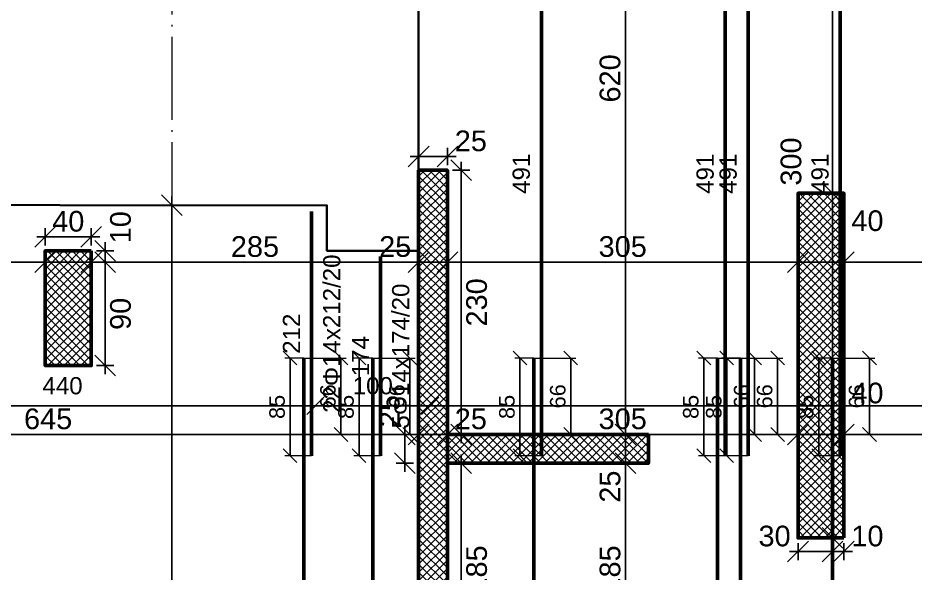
# Model space of a CAD drawing. Header units: millimetres. Extents: x -404 to 6018, y -5139 to 7890.
# Drawn here: x 4116 to 4897, y -3381 to -2897 of the extents above; entities that cross this region are included whole.
import ezdxf
from ezdxf.enums import TextEntityAlignment as Align

# ---------------------------------------------------------------- set-up
doc = ezdxf.new("R2010")
doc.units = ezdxf.units.MM
doc.linetypes.add('ZWCAD_ISO04W100', pattern=[30.5, 24, -3, 0.5, -3])
for name, color, linetype, lineweight in [('AXIS LINES', 255, 'ZWCAD_ISO04W100', 13), ('COLUMN', 140, 'Continuous', 53), ('SLAB', 3, 'Continuous', 35), ('WALL', 10, 'Continuous', 53)]:
    doc.layers.add(name, color=color, linetype=linetype, lineweight=lineweight)
for name, color, linetype in [('FW_COLUMN_HATCH', 8, 'Continuous'), ('FW_DIM', 7, 'Continuous'), ('FW_WALL_HATCH', 8, 'Continuous'), ('REB_TOP_MESH_Y', 5, 'Continuous'), ('REB_TOP_MESH_Y_AXDIM', 5, 'Continuous'), ('REB_TOP_MESH_Y_LAP', 5, 'Continuous'), ('REB_TOP_MESH_Y_RANGE', 5, 'Continuous'), ('REB_TOP_MESH_Y_TEXT', 5, 'Continuous')]:
    doc.layers.add(name, color=color, linetype=linetype)
doc.styles.add('REBAR_TXT', font='arial.ttf')
doc.styles.get("Standard").update_dxf_attribs({"font": 'arial.ttf'})
doc.dimstyles.new('FW_DIM', dxfattribs={"dimtxt": 18, "dimasz": 9, "dimexe": 7.5, "dimexo": 4.5, "dimgap": 4.5, "dimtad": 1, "dimdec": 0, "dimtxsty": 'Standard', "dimtsz": 9, "dimcen": 2.5, "dimdle": 7.5, "dimclrd": 256, "dimclre": 256, "dimclrt": 7, "dimazin": 3, "dimtfac": 1, "dimtmove": 2, "dimatfit": 3})
doc.dimstyles.new('REBAR LAP', dxfattribs={"dimtxt": 13.5, "dimasz": 2.5, "dimexe": 4.5, "dimexo": 0, "dimgap": 4.5, "dimtad": 1, "dimdec": 0, "dimtxsty": 'Standard', "dimtsz": 6, "dimcen": 2.5, "dimclrd": 6, "dimclre": 6, "dimclrt": 7, "dimazin": 3, "dimtfac": 1, "dimtmove": 2, "dimatfit": 3, "dimlwd": 25, "dimlwe": 18})
doc.dimstyles.new('REBAR M-200', dxfattribs={"dimtxt": 15, "dimasz": 15, "dimexe": 25, "dimexo": 12.5, "dimgap": 10, "dimtad": 1, "dimdec": 0, "dimtxsty": 'Standard', "dimblk": 'NONE', "dimcen": 50, "dimse1": 1, "dimse2": 1, "dimclrd": 6, "dimclre": 6, "dimclrt": 7, "dimazin": 3, "dimtfac": 1, "dimtmove": 2, "dimatfit": 3, "dimldrblk": 'NONE', "dimlwd": 53})
doc.dimstyles.new('REBAR RANGE', dxfattribs={"dimtxt": 15, "dimasz": 2.5, "dimexe": 0, "dimexo": 0, "dimgap": 10, "dimtad": 1, "dimdec": 0, "dimtxsty": 'Standard', "dimtsz": 7.5, "dimcen": 2.5, "dimse1": 1, "dimse2": 1, "dimclrd": 6, "dimclre": 6, "dimclrt": 7, "dimazin": 3, "dimtfac": 1, "dimtmove": 2, "dimatfit": 3, "dimlwd": 25})

# ---------------------------------------------------------------- blocks, each defined once
blk = doc.blocks.new('*D1499')
at = {"color": 6, "lineweight": 53}
blk.add_line((4364.99, -3788.61), (4364.99, -3193.61), dxfattribs=at)
at = {"layer": 'Defpoints'}
for p in [(4364.99, -3193.61), (4364.99, -3788.61), (4364.99, -3788.61)]:
    blk.add_point(p, dxfattribs=at)
at = {"layer": 'REB_TOP_MESH_Y', "color": 7, "insert": (4347.49, -3491.11), "char_height": 15, "attachment_point": 5, "rotation": 90}
blk.add_mtext('595', dxfattribs=at)
blk = doc.blocks.new('_NONE')
blk = doc.blocks.new('*D1500')
at = {"color": 6, "lineweight": 53}
blk.add_line((4371.74, -3278.61), (4371.74, -3066.11), dxfattribs=at)
at = {"layer": 'Defpoints'}
for p in [(4371.74, -3066.11), (4371.74, -3278.61), (4371.74, -3278.61)]:
    blk.add_point(p, dxfattribs=at)
at = {"layer": 'REB_TOP_MESH_Y', "color": 7, "insert": (4354.24, -3172.36), "char_height": 15, "attachment_point": 5, "rotation": 90}
blk.add_mtext('212', dxfattribs=at)
blk = doc.blocks.new('_Oblique')
at = {"color": 0, "linetype": 'ByBlock', "lineweight": -2}
blk.add_line((-0.5, -0.5), (0.5, 0.5), dxfattribs=at)
blk = doc.blocks.new('*D1505')
at = {"color": 6, "lineweight": 18}
for p, q in [((4364.99, -3193.61), (4348.49, -3193.61)), ((4371.74, -3278.61), (4348.49, -3278.61))]:
    blk.add_line(p, q, dxfattribs=at)
at = {"color": 6, "lineweight": 25}
blk.add_line((4352.99, -3278.61), (4352.99, -3193.61), dxfattribs=at)
at = {"layer": 'Defpoints'}
for p in [(4364.99, -3193.61), (4352.99, -3278.61), (4371.74, -3278.61)]:
    blk.add_point(p, dxfattribs=at)
at = {"layer": 'REB_TOP_MESH_Y_LAP', "color": 6, "xscale": 12, "yscale": 12, "rotation": 90}
for p in [(4352.99, -3193.61), (4352.99, -3278.61)]:
    blk.add_blockref('_OBLIQUE', p, dxfattribs=at)
at = {"layer": 'REB_TOP_MESH_Y_LAP', "color": 7, "insert": (4341.74, -3236.11), "char_height": 13.5, "attachment_point": 5, "rotation": 90}
blk.add_mtext('85', dxfattribs=at)
blk = doc.blocks.new('*D1506')
at = {"color": 6, "lineweight": 18}
for p, q in [((4364.99, -3193.61), (4401.74, -3193.61)), ((4364.99, -3260.11), (4401.74, -3260.11))]:
    blk.add_line(p, q, dxfattribs=at)
at = {"color": 6, "lineweight": 25}
blk.add_line((4397.24, -3260.11), (4397.24, -3193.61), dxfattribs=at)
at = {"layer": 'Defpoints'}
for p in [(4364.99, -3193.61), (4364.99, -3260.11), (4397.24, -3260.11)]:
    blk.add_point(p, dxfattribs=at)
at = {"layer": 'REB_TOP_MESH_Y_AXDIM', "color": 6, "xscale": 12, "yscale": 12, "rotation": 90}
for p in [(4397.24, -3193.61), (4397.24, -3260.11)]:
    blk.add_blockref('_OBLIQUE', p, dxfattribs=at)
at = {"layer": 'REB_TOP_MESH_Y_AXDIM', "color": 7, "insert": (4385.99, -3226.86), "char_height": 13.5, "attachment_point": 5, "rotation": 90}
blk.add_mtext('66', dxfattribs=at)
blk = doc.blocks.new('*D1535')
at = {"color": 6, "lineweight": 53}
blk.add_line((4824.99, -3788.61), (4824.99, -3193.61), dxfattribs=at)
at = {"layer": 'Defpoints'}
for p in [(4824.99, -3193.61), (4824.99, -3788.61), (4824.99, -3788.61)]:
    blk.add_point(p, dxfattribs=at)
at = {"layer": 'REB_TOP_MESH_Y', "color": 7, "insert": (4807.49, -3491.11), "char_height": 15, "attachment_point": 5, "rotation": 90}
blk.add_mtext('595', dxfattribs=at)
blk = doc.blocks.new('*D1536')
at = {"color": 6, "lineweight": 53}
blk.add_line((4831.74, -3278.61), (4831.74, -2787.61), dxfattribs=at)
at = {"layer": 'Defpoints'}
for p in [(4831.74, -2787.61), (4831.74, -3278.61), (4831.74, -3278.61)]:
    blk.add_point(p, dxfattribs=at)
at = {"layer": 'REB_TOP_MESH_Y', "color": 7, "insert": (4814.24, -3033.11), "char_height": 15, "attachment_point": 5, "rotation": 90}
blk.add_mtext('491', dxfattribs=at)
blk = doc.blocks.new('*D1544')
at = {"color": 6, "lineweight": 18}
for p, q in [((4824.99, -3193.61), (4808.49, -3193.61)), ((4831.74, -3278.61), (4808.49, -3278.61))]:
    blk.add_line(p, q, dxfattribs=at)
at = {"color": 6, "lineweight": 25}
blk.add_line((4812.99, -3278.61), (4812.99, -3193.61), dxfattribs=at)
at = {"layer": 'Defpoints'}
for p in [(4824.99, -3193.61), (4812.99, -3278.61), (4831.74, -3278.61)]:
    blk.add_point(p, dxfattribs=at)
at = {"layer": 'REB_TOP_MESH_Y_LAP', "color": 6, "xscale": 12, "yscale": 12, "rotation": 90}
for p in [(4812.99, -3193.61), (4812.99, -3278.61)]:
    blk.add_blockref('_OBLIQUE', p, dxfattribs=at)
at = {"layer": 'REB_TOP_MESH_Y_LAP', "color": 7, "insert": (4801.74, -3236.11), "char_height": 13.5, "attachment_point": 5, "rotation": 90}
blk.add_mtext('85', dxfattribs=at)
blk = doc.blocks.new('*D1545')
at = {"color": 6, "lineweight": 18}
for p, q in [((4824.99, -3193.61), (4861.74, -3193.61)), ((4824.99, -3260.11), (4861.74, -3260.11))]:
    blk.add_line(p, q, dxfattribs=at)
at = {"color": 6, "lineweight": 25}
blk.add_line((4857.24, -3260.11), (4857.24, -3193.61), dxfattribs=at)
at = {"layer": 'Defpoints'}
for p in [(4824.99, -3193.61), (4824.99, -3260.11), (4857.24, -3260.11)]:
    blk.add_point(p, dxfattribs=at)
at = {"layer": 'REB_TOP_MESH_Y_AXDIM', "color": 6, "xscale": 12, "yscale": 12, "rotation": 90}
for p in [(4857.24, -3193.61), (4857.24, -3260.11)]:
    blk.add_blockref('_OBLIQUE', p, dxfattribs=at)
at = {"layer": 'REB_TOP_MESH_Y_AXDIM', "color": 7, "insert": (4845.99, -3226.86), "char_height": 13.5, "attachment_point": 5, "rotation": 90}
blk.add_mtext('66', dxfattribs=at)
blk = doc.blocks.new('*D1561')
at = {"color": 6, "lineweight": 53}
blk.add_line((4724.99, -3788.61), (4724.99, -3193.61), dxfattribs=at)
at = {"layer": 'Defpoints'}
for p in [(4724.99, -3193.61), (4724.99, -3788.61), (4724.99, -3788.61)]:
    blk.add_point(p, dxfattribs=at)
at = {"layer": 'REB_TOP_MESH_Y', "color": 7, "insert": (4707.49, -3491.11), "char_height": 15, "attachment_point": 5, "rotation": 90}
blk.add_mtext('595', dxfattribs=at)
blk = doc.blocks.new('*D1562')
at = {"color": 6, "lineweight": 53}
blk.add_line((4731.74, -3278.61), (4731.74, -2787.61), dxfattribs=at)
at = {"layer": 'Defpoints'}
for p in [(4731.74, -2787.61), (4731.74, -3278.61), (4731.74, -3278.61)]:
    blk.add_point(p, dxfattribs=at)
at = {"layer": 'REB_TOP_MESH_Y', "color": 7, "insert": (4714.24, -3033.11), "char_height": 15, "attachment_point": 5, "rotation": 90}
blk.add_mtext('491', dxfattribs=at)
blk = doc.blocks.new('*D1570')
at = {"color": 6, "lineweight": 18}
for p, q in [((4724.99, -3193.61), (4708.49, -3193.61)), ((4731.74, -3278.61), (4708.49, -3278.61))]:
    blk.add_line(p, q, dxfattribs=at)
at = {"color": 6, "lineweight": 25}
blk.add_line((4712.99, -3278.61), (4712.99, -3193.61), dxfattribs=at)
at = {"layer": 'Defpoints'}
for p in [(4724.99, -3193.61), (4712.99, -3278.61), (4731.74, -3278.61)]:
    blk.add_point(p, dxfattribs=at)
at = {"layer": 'REB_TOP_MESH_Y_LAP', "color": 6, "xscale": 12, "yscale": 12, "rotation": 90}
for p in [(4712.99, -3193.61), (4712.99, -3278.61)]:
    blk.add_blockref('_OBLIQUE', p, dxfattribs=at)
at = {"layer": 'REB_TOP_MESH_Y_LAP', "color": 7, "insert": (4701.74, -3236.11), "char_height": 13.5, "attachment_point": 5, "rotation": 90}
blk.add_mtext('85', dxfattribs=at)
blk = doc.blocks.new('*D1571')
at = {"color": 6, "lineweight": 18}
for p, q in [((4724.99, -3193.61), (4761.74, -3193.61)), ((4724.99, -3260.11), (4761.74, -3260.11))]:
    blk.add_line(p, q, dxfattribs=at)
at = {"color": 6, "lineweight": 25}
blk.add_line((4757.24, -3260.11), (4757.24, -3193.61), dxfattribs=at)
at = {"layer": 'Defpoints'}
for p in [(4724.99, -3193.61), (4724.99, -3260.11), (4757.24, -3260.11)]:
    blk.add_point(p, dxfattribs=at)
at = {"layer": 'REB_TOP_MESH_Y_AXDIM', "color": 6, "xscale": 12, "yscale": 12, "rotation": 90}
for p in [(4757.24, -3193.61), (4757.24, -3260.11)]:
    blk.add_blockref('_OBLIQUE', p, dxfattribs=at)
at = {"layer": 'REB_TOP_MESH_Y_AXDIM', "color": 7, "insert": (4745.99, -3226.86), "char_height": 13.5, "attachment_point": 5, "rotation": 90}
blk.add_mtext('66', dxfattribs=at)
blk = doc.blocks.new('*D1580')
at = {"color": 6, "lineweight": 53}
blk.add_line((4424.99, -3788.61), (4424.99, -3193.61), dxfattribs=at)
at = {"layer": 'Defpoints'}
for p in [(4424.99, -3193.61), (4424.99, -3788.61), (4424.99, -3788.61)]:
    blk.add_point(p, dxfattribs=at)
at = {"layer": 'REB_TOP_MESH_Y', "color": 7, "insert": (4407.49, -3491.11), "char_height": 15, "attachment_point": 5, "rotation": 90}
blk.add_mtext('595', dxfattribs=at)
blk = doc.blocks.new('*D1581')
at = {"color": 6, "lineweight": 53}
blk.add_line((4431.74, -3278.61), (4431.74, -3105.11), dxfattribs=at)
at = {"layer": 'Defpoints'}
for p in [(4431.74, -3105.11), (4431.74, -3278.61), (4431.74, -3278.61)]:
    blk.add_point(p, dxfattribs=at)
at = {"layer": 'REB_TOP_MESH_Y', "color": 7, "insert": (4414.24, -3191.86), "char_height": 15, "attachment_point": 5, "rotation": 90}
blk.add_mtext('174', dxfattribs=at)
blk = doc.blocks.new('*D1586')
at = {"color": 6, "lineweight": 18}
for p, q in [((4424.99, -3193.61), (4408.49, -3193.61)), ((4431.74, -3278.61), (4408.49, -3278.61))]:
    blk.add_line(p, q, dxfattribs=at)
at = {"color": 6, "lineweight": 25}
blk.add_line((4412.99, -3278.61), (4412.99, -3193.61), dxfattribs=at)
at = {"layer": 'Defpoints'}
for p in [(4424.99, -3193.61), (4412.99, -3278.61), (4431.74, -3278.61)]:
    blk.add_point(p, dxfattribs=at)
at = {"layer": 'REB_TOP_MESH_Y_LAP', "color": 6, "xscale": 12, "yscale": 12, "rotation": 90}
for p in [(4412.99, -3193.61), (4412.99, -3278.61)]:
    blk.add_blockref('_OBLIQUE', p, dxfattribs=at)
at = {"layer": 'REB_TOP_MESH_Y_LAP', "color": 7, "insert": (4401.74, -3236.11), "char_height": 13.5, "attachment_point": 5, "rotation": 90}
blk.add_mtext('85', dxfattribs=at)
blk = doc.blocks.new('*D1587')
at = {"color": 6, "lineweight": 18}
for p, q in [((4424.99, -3193.61), (4461.74, -3193.61)), ((4424.99, -3260.11), (4461.74, -3260.11))]:
    blk.add_line(p, q, dxfattribs=at)
at = {"color": 6, "lineweight": 25}
blk.add_line((4457.24, -3260.11), (4457.24, -3193.61), dxfattribs=at)
at = {"layer": 'Defpoints'}
for p in [(4424.99, -3193.61), (4424.99, -3260.11), (4457.24, -3260.11)]:
    blk.add_point(p, dxfattribs=at)
at = {"layer": 'REB_TOP_MESH_Y_AXDIM', "color": 6, "xscale": 12, "yscale": 12, "rotation": 90}
for p in [(4457.24, -3193.61), (4457.24, -3260.11)]:
    blk.add_blockref('_OBLIQUE', p, dxfattribs=at)
at = {"layer": 'REB_TOP_MESH_Y_AXDIM', "color": 7, "insert": (4445.99, -3226.86), "char_height": 13.5, "attachment_point": 5, "rotation": 90}
blk.add_mtext('66', dxfattribs=at)
blk = doc.blocks.new('*D1590')
at = {"color": 6, "lineweight": 53}
blk.add_line((4564.99, -3788.61), (4564.99, -3193.61), dxfattribs=at)
at = {"layer": 'Defpoints'}
for p in [(4564.99, -3193.61), (4564.99, -3788.61), (4564.99, -3788.61)]:
    blk.add_point(p, dxfattribs=at)
at = {"layer": 'REB_TOP_MESH_Y', "color": 7, "insert": (4547.49, -3491.11), "char_height": 15, "attachment_point": 5, "rotation": 90}
blk.add_mtext('595', dxfattribs=at)
blk = doc.blocks.new('*D1591')
at = {"color": 6, "lineweight": 53}
blk.add_line((4571.74, -3278.61), (4571.74, -2787.61), dxfattribs=at)
at = {"layer": 'Defpoints'}
for p in [(4571.74, -2787.61), (4571.74, -3278.61), (4571.74, -3278.61)]:
    blk.add_point(p, dxfattribs=at)
at = {"layer": 'REB_TOP_MESH_Y', "color": 7, "insert": (4554.24, -3033.11), "char_height": 15, "attachment_point": 5, "rotation": 90}
blk.add_mtext('491', dxfattribs=at)
blk = doc.blocks.new('*D1599')
at = {"color": 6, "lineweight": 18}
for p, q in [((4564.99, -3193.61), (4548.49, -3193.61)), ((4571.74, -3278.61), (4548.49, -3278.61))]:
    blk.add_line(p, q, dxfattribs=at)
at = {"color": 6, "lineweight": 25}
blk.add_line((4552.99, -3278.61), (4552.99, -3193.61), dxfattribs=at)
at = {"layer": 'Defpoints'}
for p in [(4564.99, -3193.61), (4552.99, -3278.61), (4571.74, -3278.61)]:
    blk.add_point(p, dxfattribs=at)
at = {"layer": 'REB_TOP_MESH_Y_LAP', "color": 6, "xscale": 12, "yscale": 12, "rotation": 90}
for p in [(4552.99, -3193.61), (4552.99, -3278.61)]:
    blk.add_blockref('_OBLIQUE', p, dxfattribs=at)
at = {"layer": 'REB_TOP_MESH_Y_LAP', "color": 7, "insert": (4541.74, -3236.11), "char_height": 13.5, "attachment_point": 5, "rotation": 90}
blk.add_mtext('85', dxfattribs=at)
blk = doc.blocks.new('*D1600')
at = {"color": 6, "lineweight": 18}
for p, q in [((4564.99, -3193.61), (4601.74, -3193.61)), ((4564.99, -3260.11), (4601.74, -3260.11))]:
    blk.add_line(p, q, dxfattribs=at)
at = {"color": 6, "lineweight": 25}
blk.add_line((4597.24, -3260.11), (4597.24, -3193.61), dxfattribs=at)
at = {"layer": 'Defpoints'}
for p in [(4564.99, -3193.61), (4564.99, -3260.11), (4597.24, -3260.11)]:
    blk.add_point(p, dxfattribs=at)
at = {"layer": 'REB_TOP_MESH_Y_AXDIM', "color": 6, "xscale": 12, "yscale": 12, "rotation": 90}
for p in [(4597.24, -3193.61), (4597.24, -3260.11)]:
    blk.add_blockref('_OBLIQUE', p, dxfattribs=at)
at = {"layer": 'REB_TOP_MESH_Y_AXDIM', "color": 7, "insert": (4585.99, -3226.86), "char_height": 13.5, "attachment_point": 5, "rotation": 90}
blk.add_mtext('66', dxfattribs=at)
blk = doc.blocks.new('*D1609')
at = {"color": 6, "lineweight": 53}
blk.add_line((4744.99, -3788.61), (4744.99, -3193.61), dxfattribs=at)
at = {"layer": 'Defpoints'}
for p in [(4744.99, -3193.61), (4744.99, -3788.61), (4744.99, -3788.61)]:
    blk.add_point(p, dxfattribs=at)
at = {"layer": 'REB_TOP_MESH_Y', "color": 7, "insert": (4727.49, -3491.11), "char_height": 15, "attachment_point": 5, "rotation": 90}
blk.add_mtext('595', dxfattribs=at)
blk = doc.blocks.new('*D1610')
at = {"color": 6, "lineweight": 53}
blk.add_line((4751.74, -3278.61), (4751.74, -2787.61), dxfattribs=at)
at = {"layer": 'Defpoints'}
for p in [(4751.74, -2787.61), (4751.74, -3278.61), (4751.74, -3278.61)]:
    blk.add_point(p, dxfattribs=at)
at = {"layer": 'REB_TOP_MESH_Y', "color": 7, "insert": (4734.24, -3033.11), "char_height": 15, "attachment_point": 5, "rotation": 90}
blk.add_mtext('491', dxfattribs=at)
blk = doc.blocks.new('*D1618')
at = {"color": 6, "lineweight": 18}
for p, q in [((4744.99, -3193.61), (4728.49, -3193.61)), ((4751.74, -3278.61), (4728.49, -3278.61))]:
    blk.add_line(p, q, dxfattribs=at)
at = {"color": 6, "lineweight": 25}
blk.add_line((4732.99, -3278.61), (4732.99, -3193.61), dxfattribs=at)
at = {"layer": 'Defpoints'}
for p in [(4744.99, -3193.61), (4732.99, -3278.61), (4751.74, -3278.61)]:
    blk.add_point(p, dxfattribs=at)
at = {"layer": 'REB_TOP_MESH_Y_LAP', "color": 6, "xscale": 12, "yscale": 12, "rotation": 90}
for p in [(4732.99, -3193.61), (4732.99, -3278.61)]:
    blk.add_blockref('_OBLIQUE', p, dxfattribs=at)
at = {"layer": 'REB_TOP_MESH_Y_LAP', "color": 7, "insert": (4721.74, -3236.11), "char_height": 13.5, "attachment_point": 5, "rotation": 90}
blk.add_mtext('85', dxfattribs=at)
blk = doc.blocks.new('*D1619')
at = {"color": 6, "lineweight": 18}
for p, q in [((4744.99, -3193.61), (4781.74, -3193.61)), ((4744.99, -3260.11), (4781.74, -3260.11))]:
    blk.add_line(p, q, dxfattribs=at)
at = {"color": 6, "lineweight": 25}
blk.add_line((4777.24, -3260.11), (4777.24, -3193.61), dxfattribs=at)
at = {"layer": 'Defpoints'}
for p in [(4744.99, -3193.61), (4744.99, -3260.11), (4777.24, -3260.11)]:
    blk.add_point(p, dxfattribs=at)
at = {"layer": 'REB_TOP_MESH_Y_AXDIM', "color": 6, "xscale": 12, "yscale": 12, "rotation": 90}
for p in [(4777.24, -3193.61), (4777.24, -3260.11)]:
    blk.add_blockref('_OBLIQUE', p, dxfattribs=at)
at = {"layer": 'REB_TOP_MESH_Y_AXDIM', "color": 7, "insert": (4765.99, -3226.86), "char_height": 13.5, "attachment_point": 5, "rotation": 90}
blk.add_mtext('66', dxfattribs=at)
blk = doc.blocks.new('*D1661')
at = {"color": 6, "lineweight": 25}
blk.add_line((4474.99, -3235.24), (5414.99, -3235.24), dxfattribs=at)
at = {"layer": 'Defpoints'}
for p in [(4474.99, -3235.24), (4474.99, -3235.24), (5414.99, -3235.24)]:
    blk.add_point(p, dxfattribs=at)
at = {"layer": 'REB_TOP_MESH_Y_RANGE', "color": 6, "xscale": 15, "yscale": 15}
for p in [(4474.99, -3235.24), (5414.99, -3235.24)]:
    blk.add_blockref('_OBLIQUE', p, dxfattribs=at)
at = {"layer": 'REB_TOP_MESH_Y_RANGE', "color": 7, "insert": (4944.99, -3217.74), "char_height": 15, "attachment_point": 5}
blk.add_mtext('940', dxfattribs=at)
blk = doc.blocks.new('*D1668')
at = {"color": 6, "lineweight": 25}
blk.add_line((3934.99, -3235.24), (4374.99, -3235.24), dxfattribs=at)
at = {"layer": 'Defpoints'}
for p in [(3934.99, -3235.24), (3934.99, -3235.24), (4374.99, -3235.24)]:
    blk.add_point(p, dxfattribs=at)
at = {"layer": 'REB_TOP_MESH_Y_RANGE', "color": 6, "xscale": 15, "yscale": 15}
for p in [(3934.99, -3235.24), (4374.99, -3235.24)]:
    blk.add_blockref('_OBLIQUE', p, dxfattribs=at)
at = {"layer": 'REB_TOP_MESH_Y_RANGE', "color": 7, "insert": (4154.99, -3217.74), "char_height": 15, "attachment_point": 5}
blk.add_mtext('440', dxfattribs=at)
blk = doc.blocks.new('*D1678')
at = {"color": 6, "lineweight": 25}
blk.add_line((4374.99, -3235.24), (4474.99, -3235.24), dxfattribs=at)
at = {"layer": 'Defpoints'}
for p in [(4374.99, -3235.24), (4374.99, -3235.24), (4474.99, -3235.24)]:
    blk.add_point(p, dxfattribs=at)
at = {"layer": 'REB_TOP_MESH_Y_RANGE', "color": 6, "xscale": 15, "yscale": 15}
for p in [(4374.99, -3235.24), (4474.99, -3235.24)]:
    blk.add_blockref('_OBLIQUE', p, dxfattribs=at)
at = {"layer": 'REB_TOP_MESH_Y_RANGE', "color": 7, "insert": (4424.99, -3217.74), "char_height": 15, "attachment_point": 5}
blk.add_mtext('100', dxfattribs=at)
blk = doc.blocks.new('*D1696')
for p, q in [((4452.89, -3292.61), (4452.89, -3252.61)), ((4460.39, -3260.11), (4445.39, -3260.11)), ((4460.39, -3285.11), (4445.39, -3285.11))]:
    blk.add_line(p, q)
at = {"layer": 'Defpoints'}
for p in [(4464.89, -3260.11), (4452.89, -3285.11), (4464.89, -3285.11)]:
    blk.add_point(p, dxfattribs=at)
at = {"layer": 'FW_DIM', "xscale": 18, "yscale": 18, "rotation": 90}
for p in [(4452.89, -3260.11), (4452.89, -3285.11)]:
    blk.add_blockref('_OBLIQUE', p, dxfattribs=at)
at = {"layer": 'FW_DIM', "color": 7, "insert": (4439.39, -3239.71), "char_height": 18, "attachment_point": 5, "rotation": 90}
blk.add_mtext('25', dxfattribs=at)
blk = doc.blocks.new('*D1697')
for p, q in [((4501.89, -3477.61), (4501.89, -3277.61)), ((4494.39, -3285.11), (4509.39, -3285.11)), ((4494.39, -3470.11), (4509.39, -3470.11))]:
    blk.add_line(p, q)
at = {"layer": 'Defpoints'}
for p in [(4489.89, -3285.11), (4489.89, -3470.11), (4501.89, -3470.11)]:
    blk.add_point(p, dxfattribs=at)
at = {"layer": 'FW_DIM', "xscale": 18, "yscale": 18, "rotation": 90}
for p in [(4501.89, -3285.11), (4501.89, -3470.11)]:
    blk.add_blockref('_OBLIQUE', p, dxfattribs=at)
at = {"layer": 'FW_DIM', "color": 7, "insert": (4515.39, -3377.61), "char_height": 18, "attachment_point": 5, "rotation": 90}
blk.add_mtext('185', dxfattribs=at)
blk = doc.blocks.new('*D1698')
for p, q in [((4464.89, -3025.61), (4464.89, -3010.61)), ((4489.89, -3025.61), (4489.89, -3010.61)), ((4457.39, -3018.11), (4497.39, -3018.11))]:
    blk.add_line(p, q)
at = {"layer": 'Defpoints'}
for p in [(4464.89, -3018.11), (4464.89, -3030.11), (4489.89, -3030.11)]:
    blk.add_point(p, dxfattribs=at)
at = {"layer": 'FW_DIM', "xscale": 18, "yscale": 18}
for p in [(4464.89, -3018.11), (4489.89, -3018.11)]:
    blk.add_blockref('_OBLIQUE', p, dxfattribs=at)
at = {"layer": 'FW_DIM', "color": 7, "insert": (4510.29, -3004.61), "char_height": 18, "attachment_point": 5}
blk.add_mtext('25', dxfattribs=at)
blk = doc.blocks.new('*D1699')
for p, q in [((4501.89, -3267.61), (4501.89, -3022.61)), ((4494.39, -3030.11), (4509.39, -3030.11)), ((4494.39, -3260.11), (4509.39, -3260.11))]:
    blk.add_line(p, q)
at = {"layer": 'Defpoints'}
for p in [(4489.89, -3030.11), (4489.89, -3260.11), (4501.89, -3260.11)]:
    blk.add_point(p, dxfattribs=at)
at = {"layer": 'FW_DIM', "xscale": 18, "yscale": 18, "rotation": 90}
for p in [(4501.89, -3030.11), (4501.89, -3260.11)]:
    blk.add_blockref('_OBLIQUE', p, dxfattribs=at)
at = {"layer": 'FW_DIM', "color": 7, "insert": (4515.39, -3145.11), "char_height": 18, "attachment_point": 5, "rotation": 90}
blk.add_mtext('230', dxfattribs=at)
blk = doc.blocks.new('*D1716')
for p, q in [((4794.99, -3354.61), (4794.99, -3369.61)), ((4824.99, -3354.61), (4824.99, -3369.61)), ((4787.49, -3362.11), (4832.49, -3362.11))]:
    blk.add_line(p, q)
at = {"layer": 'Defpoints'}
for p in [(4794.99, -3350.11), (4824.99, -3350.11), (4794.99, -3362.11)]:
    blk.add_point(p, dxfattribs=at)
at = {"layer": 'FW_DIM', "xscale": 18, "yscale": 18}
for p in [(4794.99, -3362.11), (4824.99, -3362.11)]:
    blk.add_blockref('_OBLIQUE', p, dxfattribs=at)
at = {"layer": 'FW_DIM', "color": 7, "insert": (4774.59, -3348.61), "char_height": 18, "attachment_point": 5}
blk.add_mtext('30', dxfattribs=at)
blk = doc.blocks.new('*D1717')
for p, q in [((4824.99, -3354.61), (4824.99, -3369.61)), ((4834.99, -3354.61), (4834.99, -3369.61)), ((4817.49, -3362.11), (4842.49, -3362.11))]:
    blk.add_line(p, q)
at = {"layer": 'Defpoints'}
for p in [(4824.99, -3350.11), (4834.99, -3350.11), (4824.99, -3362.11)]:
    blk.add_point(p, dxfattribs=at)
at = {"layer": 'FW_DIM', "xscale": 18, "yscale": 18}
for p in [(4824.99, -3362.11), (4834.99, -3362.11)]:
    blk.add_blockref('_OBLIQUE', p, dxfattribs=at)
at = {"layer": 'FW_DIM', "color": 7, "insert": (4855.39, -3348.61), "char_height": 18, "attachment_point": 5}
blk.add_mtext('10', dxfattribs=at)
blk = doc.blocks.new('*D1786')
for p, q in [((4139.99, -3105.61), (4139.99, -3102.61)), ((4179.99, -3105.61), (4179.99, -3102.61)), ((4132.49, -3110.11), (4187.49, -3110.11))]:
    blk.add_line(p, q)
at = {"layer": 'Defpoints'}
for p in [(4139.99, -3110.11), (4139.99, -3110.11), (4179.99, -3110.11)]:
    blk.add_point(p, dxfattribs=at)
at = {"layer": 'FW_DIM', "xscale": 18, "yscale": 18}
for p in [(4139.99, -3110.11), (4179.99, -3110.11)]:
    blk.add_blockref('_OBLIQUE', p, dxfattribs=at)

msp = doc.modelspace()

# ---------------------------------------------------------------- hatches: boundary and pattern name
at = {"layer": 'FW_COLUMN_HATCH'}
h = msp.add_hatch(dxfattribs=at)
h.set_pattern_fill('ANSI37', scale=1.6)
h.paths.add_polyline_path([(4179.99, -3100.11), (4179.99, -3200.11), (4139.99, -3200.11), (4139.99, -3100.11), (4179.99, -3100.11)])
at = {"layer": 'FW_WALL_HATCH'}
h = msp.add_hatch(dxfattribs=at)
h.set_pattern_fill('ANSI37', scale=1.6)
h.paths.add_polyline_path([(4664.89, -3495.11), (4489.89, -3495.11), (4464.89, -3495.11), (4464.89, -3030.11), (4489.89, -3030.11), (4489.89, -3260.11), (4664.89, -3260.11), (4664.89, -3285.11), (4489.89, -3285.11), (4489.89, -3470.11), (4664.89, -3470.11), (4664.89, -3495.11)])
h = msp.add_hatch(dxfattribs=at)
h.set_pattern_fill('ANSI37', scale=1.6)
h.paths.add_polyline_path([(4834.99, -3350.11), (4794.99, -3350.11), (4794.99, -3050.11), (4834.99, -3050.11), (4834.99, -3350.11)])

# ---------------------------------------------------------------- linework, layer by layer
at = {"layer": 'AXIS LINES', "color": 0, "ltscale": 3}
for points in [[(4249.99, -1450.07), (4249.99, -4990.18)], [(4644.99, -1450.07), (4644.99, -4990.18)], [(4824.99, -1450.07), (4824.99, -4990.18)], [(3537.41, -3110.11), (5952.4, -3110.11)], [(3482.41, -3260.11), (5897.4, -3260.11)]]:
    msp.add_lwpolyline(points, dxfattribs=at)
at = {"layer": 'COLUMN', "ltscale": 0.08}
msp.add_lwpolyline([(4179.99, -3100.11), (4139.99, -3100.11), (4139.99, -3200.11), (4179.99, -3200.11)], close=True, dxfattribs=at)
at = {"layer": 'SLAB', "ltscale": 0.08}
msp.add_lwpolyline([(4464.89, -2640.11), (4464.89, -3100.11), (4385.03, -3100.11), (4385.09, -3060.74), (3920.09, -3060.11), (3920.09, -3180.11), (3819.99, -3180.11), (3819.99, -3910.11), (3819.99, -3960.11), (3879.99, -3960.11), (3879.99, -4790.11), (4580.09, -4790.11), (4580.09, -4590.11), (4729.99, -4590.11), (4729.99, -4790.01), (5429.99, -4790.01)], dxfattribs=at)
at = {"layer": 'WALL', "ltscale": 0.08}
for points in [[(4464.89, -3030.11), (4489.89, -3030.11), (4489.89, -3495.11), (4464.89, -3495.11)], [(4664.89, -3260.11), (4489.89, -3260.11), (4489.89, -3285.11), (4664.89, -3285.11)]]:
    msp.add_lwpolyline(points, close=True, dxfattribs=at)
msp.add_lwpolyline([(4834.99, -3350.11), (4834.99, -3050.11), (4794.99, -3050.11), (4794.99, -3350.11), (4834.99, -3350.11)], dxfattribs=at)

# ---------------------------------------------------------------- texts
at = {"layer": 'REB_TOP_MESH_Y_TEXT', "color": 7, "style": 'REBAR_TXT'}
for s, p in [('22Φ14x212/20', (4381.74, -3172.36)), ('5Φ14x174/20', (4441.74, -3191.86))]:
    msp.add_text(s, height=15, rotation=90, dxfattribs=at).set_placement(p, align=Align.TOP_CENTER)

# ---------------------------------------------------------------- dimensions: what is measured, and where the dimension line sits
at = {"layer": 'FW_DIM'}
for base, p1, p2, location, text in [((4644.99, -3260.11), (4644.99, -3260.11), (4644.99, -2640.11), (4631.49, -2950.11), '620'), ((4824.99, -3050.11), (4824.99, -3050.11), (4824.99, -2670.11), (4811.49, -2860.11), '380'), ((4824.99, -3350.11), (4824.99, -3350.11), (4824.99, -3050.11), (4788.99, -3022.51), '300'), ((4249.99, -4535.11), (4249.99, -4535.11), (4249.99, -3060.55), (4236.49, -3797.83), '1475'), ((4191.99, -3110.11), (4179.99, -3110.11), (4179.99, -3100.11), (4205.49, -3079.71), '10'), ((4191.99, -3200.11), (4179.99, -3200.11), (4179.99, -3110.11), (4205.49, -3155.11), '90'), ((4644.99, -3285.11), (4644.99, -3285.11), (4644.99, -3260.11), (4631.49, -3305.51), '25'), ((4644.99, -3470.11), (4644.99, -3470.11), (4644.99, -3285.11), (4631.49, -3377.61), '185'), ((4824.99, -3910.11), (4824.99, -3910.11), (4824.99, -3350.11), (4811.49, -3630.11), '560')]:
    msp.add_linear_dim(base=base, p1=p1, p2=p2, angle=90, location=location, text=text, dimstyle='FW_DIM', override={"dimtmove": 2}, dxfattribs=at).render()
for base, p1, p2, text, picture, middle in [((4464.89, -3018.11), (4464.89, -3030.11), (4489.89, -3030.11), '25', '*D1698', (4510.29, -3004.61)), ((4139.99, -3110.11), (4139.99, -3110.11), (4179.99, -3110.11), ' ', '*D1786', (4159.99, -3110.11)), ((4794.99, -3362.11), (4794.99, -3350.11), (4824.99, -3350.11), '30', '*D1716', (4774.59, -3348.61)), ((4824.99, -3362.11), (4824.99, -3350.11), (4834.99, -3350.11), '10', '*D1717', (4855.39, -3348.61))]:
    dim = msp.add_linear_dim(base=base, p1=p1, p2=p2, text=text, dimstyle='FW_DIM', override={"dimtmove": 2}, dxfattribs=at)
    dim.commit()
    dim.dimension.update_dxf_attribs({"geometry": picture, "text_midpoint": middle, "dimtype": 160})
for base, p1, p2, text, picture, middle in [((4501.89, -3260.11), (4489.89, -3260.11), (4489.89, -3030.11), '230', '*D1699', (4515.39, -3145.11)), ((4452.89, -3285.11), (4464.89, -3285.11), (4464.89, -3260.11), '25', '*D1696', (4439.39, -3239.71)), ((4501.89, -3470.11), (4489.89, -3470.11), (4489.89, -3285.11), '185', '*D1697', (4515.39, -3377.61))]:
    dim = msp.add_linear_dim(base=base, p1=p1, p2=p2, angle=90, text=text, dimstyle='FW_DIM', override={"dimtmove": 2}, dxfattribs=at)
    dim.commit()
    dim.dimension.update_dxf_attribs({"geometry": picture, "text_midpoint": middle, "dimtype": 160})
for base, p1, p2, location, text in [((4139.99, -3088.11), (4139.99, -3100.11), (4179.99, -3100.11), (4159.99, -3074.61), '40'), ((4794.99, -3110.11), (4794.99, -3110.11), (4834.99, -3110.11), (4855.39, -3074.11), '40'), ((3920.09, -3110.11), (3920.09, -3110.11), (4139.99, -3110.11), (4030.04, -3096.61), '220'), ((4179.99, -3110.11), (4179.99, -3110.11), (4464.89, -3110.11), (4322.44, -3096.61), '285'), ((4464.89, -3110.11), (4464.89, -3110.11), (4489.89, -3110.11), (4444.49, -3096.61), '25'), ((4489.89, -3110.11), (4489.89, -3110.11), (4794.99, -3110.11), (4642.44, -3096.61), '305'), ((4834.99, -3110.11), (4834.99, -3110.11), (5599.97, -3110.11), (5217.48, -3096.61), '765'), ((4794.99, -3260.11), (4794.99, -3260.11), (4834.99, -3260.11), (4855.39, -3224.11), '40'), ((3819.99, -3260.11), (3819.99, -3260.11), (4464.89, -3260.11), (4142.44, -3246.61), '645'), ((4464.89, -3260.11), (4464.89, -3260.11), (4489.89, -3260.11), (4510.29, -3246.61), '25'), ((4489.89, -3260.11), (4489.89, -3260.11), (4794.99, -3260.11), (4642.44, -3246.61), '305'), ((4834.99, -3260.11), (4834.99, -3260.11), (5249.99, -3260.11), (5042.49, -3246.61), '415')]:
    msp.add_linear_dim(base=base, p1=p1, p2=p2, location=location, text=text, dimstyle='FW_DIM', override={"dimtmove": 2}, dxfattribs=at).render()
at = {"layer": 'REB_TOP_MESH_Y'}
for base, p1, p2, picture, middle in [((4571.74, -3278.61), (4571.74, -3278.61), (4571.74, -2787.61), '*D1591', (4554.24, -3033.11)), ((4731.74, -3278.61), (4731.74, -3278.61), (4731.74, -2787.61), '*D1562', (4714.24, -3033.11)), ((4751.74, -3278.61), (4751.74, -3278.61), (4751.74, -2787.61), '*D1610', (4734.24, -3033.11)), ((4831.74, -3278.61), (4831.74, -3278.61), (4831.74, -2787.61), '*D1536', (4814.24, -3033.11)), ((4371.73693601, -3278.61172782), (4371.73693601, -3278.61172782), (4371.73693601, -3066.11172782), '*D1500', (4354.23693601, -3172.36172782)), ((4431.73693601, -3278.61172782), (4431.73693601, -3278.61172782), (4431.73693601, -3105.11172782), '*D1581', (4414.23693601, -3191.86172782)), ((4364.99, -3788.61), (4364.99, -3788.61), (4364.99, -3193.61), '*D1499', (4347.49, -3491.11)), ((4424.99, -3788.61), (4424.99, -3788.61), (4424.99, -3193.61), '*D1580', (4407.49, -3491.11)), ((4564.99, -3788.61), (4564.99, -3788.61), (4564.99, -3193.61), '*D1590', (4547.49, -3491.11)), ((4724.99, -3788.61), (4724.99, -3788.61), (4724.99, -3193.61), '*D1561', (4707.49, -3491.11)), ((4744.99, -3788.61), (4744.99, -3788.61), (4744.99, -3193.61), '*D1609', (4727.49, -3491.11)), ((4824.99, -3788.61), (4824.99, -3788.61), (4824.99, -3193.61), '*D1535', (4807.49, -3491.11))]:
    dim = msp.add_linear_dim(base=base, p1=p1, p2=p2, angle=90, dimstyle='REBAR M-200', dxfattribs=at)
    dim.commit()
    dim.dimension.update_dxf_attribs({"geometry": picture, "text_midpoint": middle})
at = {"layer": 'REB_TOP_MESH_Y_AXDIM'}
for base, p1, p2, picture, middle in [((4397.23693601, -3260.11172782), (4364.98693601, -3260.11172782), (4364.98693601, -3193.61172782), '*D1506', (4385.98693601, -3226.86172782)), ((4457.23693601, -3260.11172782), (4424.98693601, -3260.11172782), (4424.98693601, -3193.61172782), '*D1587', (4445.98693601, -3226.86172782)), ((4597.23693601, -3260.11172782), (4564.98693601, -3260.11172782), (4564.98693601, -3193.61172782), '*D1600', (4585.98693601, -3226.86172782)), ((4757.23693601, -3260.11172782), (4724.98693601, -3260.11172782), (4724.98693601, -3193.61172782), '*D1571', (4745.98693601, -3226.86172782)), ((4777.23693601, -3260.11172782), (4744.98693601, -3260.11172782), (4744.98693601, -3193.61172782), '*D1619', (4765.98693601, -3226.86172782)), ((4857.23693601, -3260.11172782), (4824.98693601, -3260.11172782), (4824.98693601, -3193.61172782), '*D1545', (4845.98693601, -3226.86172782))]:
    dim = msp.add_linear_dim(base=base, p1=p1, p2=p2, angle=90, dimstyle='REBAR LAP', dxfattribs=at)
    dim.commit()
    dim.dimension.update_dxf_attribs({"geometry": picture, "text_midpoint": middle})
at = {"layer": 'REB_TOP_MESH_Y_LAP'}
for base, p1, p2, picture, middle in [((4352.99, -3278.61), (4371.74, -3278.61), (4364.99, -3193.61), '*D1505', (4341.74, -3236.11)), ((4412.99, -3278.61), (4431.74, -3278.61), (4424.99, -3193.61), '*D1586', (4401.74, -3236.11)), ((4552.99, -3278.61), (4571.74, -3278.61), (4564.99, -3193.61), '*D1599', (4541.74, -3236.11)), ((4712.99, -3278.61), (4731.74, -3278.61), (4724.99, -3193.61), '*D1570', (4701.74, -3236.11)), ((4732.99, -3278.61), (4751.74, -3278.61), (4744.99, -3193.61), '*D1618', (4721.74, -3236.11)), ((4812.99, -3278.61), (4831.74, -3278.61), (4824.99, -3193.61), '*D1544', (4801.74, -3236.11))]:
    dim = msp.add_linear_dim(base=base, p1=p1, p2=p2, angle=90, dimstyle='REBAR LAP', dxfattribs=at)
    dim.commit()
    dim.dimension.update_dxf_attribs({"geometry": picture, "text_midpoint": middle})
at = {"layer": 'REB_TOP_MESH_Y_RANGE'}
for base, p1, p2, picture, middle in [((3934.99, -3235.24), (3934.99, -3235.24), (4374.99, -3235.24), '*D1668', (4154.99, -3217.74)), ((4374.99, -3235.24), (4374.99, -3235.24), (4474.99, -3235.24), '*D1678', (4424.99, -3217.74)), ((4474.99, -3235.24), (4474.99, -3235.24), (5414.99, -3235.24), '*D1661', (4944.99, -3217.74))]:
    dim = msp.add_linear_dim(base=base, p1=p1, p2=p2, dimstyle='REBAR RANGE', dxfattribs=at)
    dim.commit()
    dim.dimension.update_dxf_attribs({"geometry": picture, "text_midpoint": middle})

doc.saveas('drawing.dxf')
